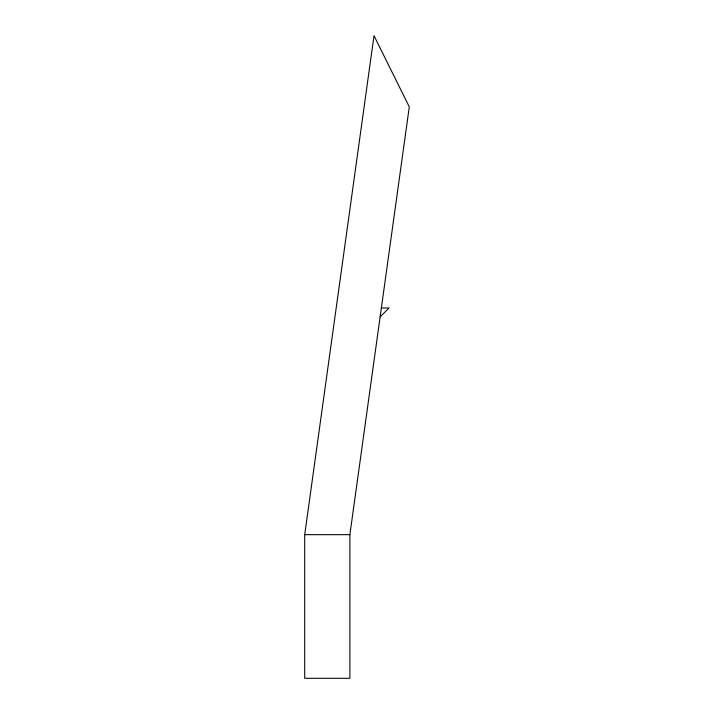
<?xml version="1.0" encoding="UTF-8"?>
<svg xmlns="http://www.w3.org/2000/svg" width="714" height="714" viewBox="0 0 714 714"><rect width="100%" height="100%" fill="white"/><g stroke="black" fill="none" stroke-linecap="round" stroke-linejoin="round"><path stroke-width="1.07" d="M304.708 534.661L374.011 35.7L409.292 106.895L349.878 534.661L349.878 678.3L304.708 678.3L304.708 534.661L349.878 534.661M380.116 316.909L389.068 307.966L381.356 307.966"/></g></svg>
